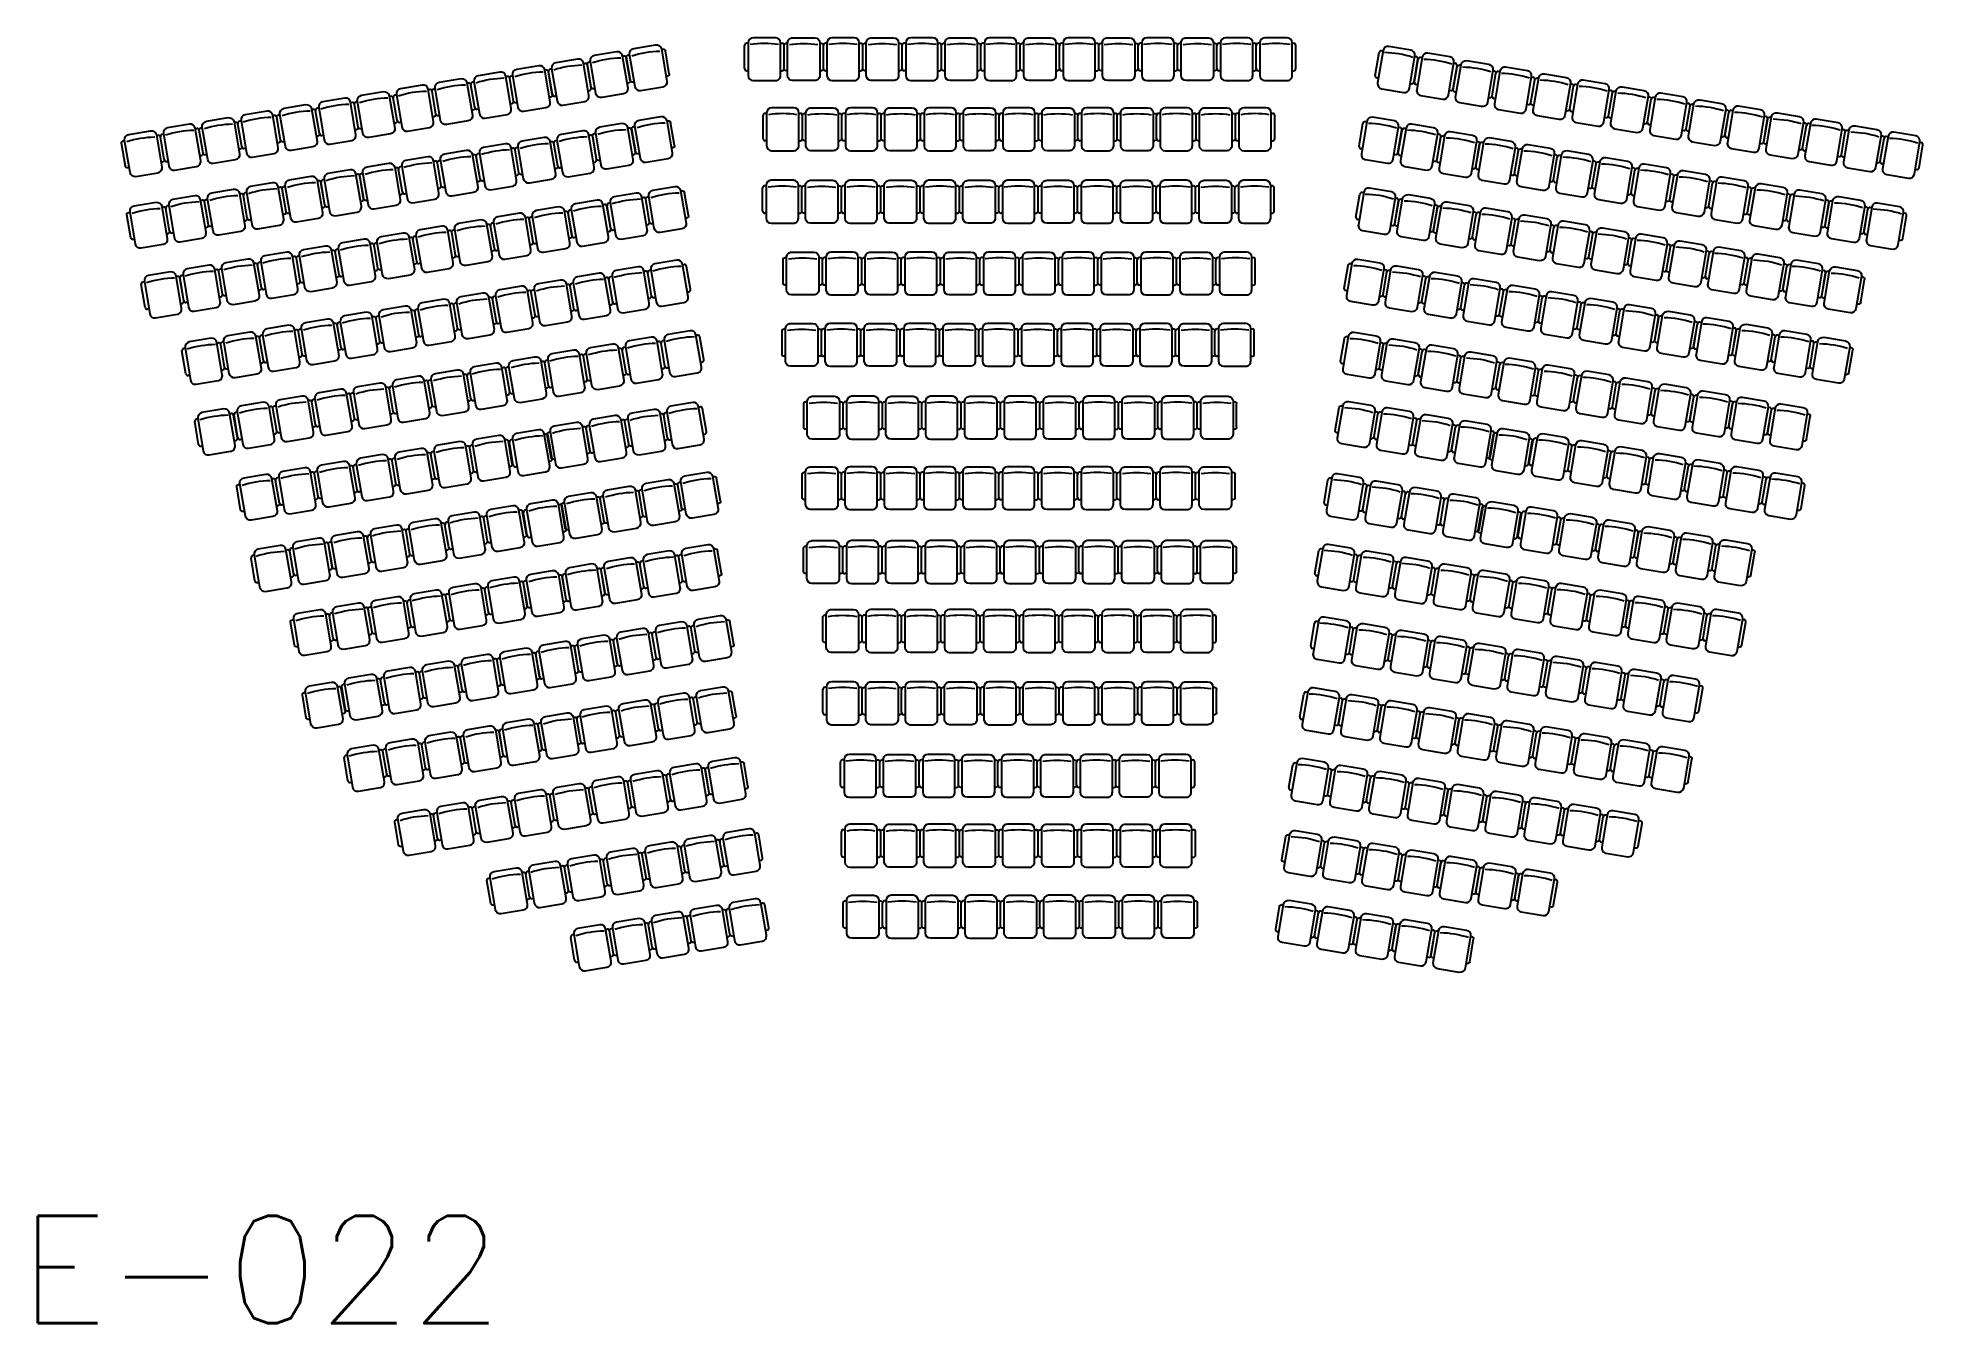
# Model space of a CAD drawing. Extents: x 51.6 to 62.1, y 73.8 to 80.9.
import ezdxf

# ---------------------------------------------------------------- set-up
doc = ezdxf.new("R2010")
doc.units = 0
doc.header["$MEASUREMENT"] = 0
for name, color, linetype in [('A-MOBILIA', 2, 'CONTINUOUS'), ('ESC-50', 1, 'CONTINUOUS'), ('FOLHA', 3, 'CONTINUOUS')]:
    doc.layers.add(name, color=color, linetype=linetype)
doc.styles.get("Standard").update_dxf_attribs({"font": 'txt.shx', "height": 0.15})

# ---------------------------------------------------------------- blocks, each defined once
blk = doc.blocks.new('A-4312')
at = {"layer": 'A-MOBILIA'}
for p, q in [((0.155, 0), (-0.155, 0)), ((-0.275, -0.431), (-0.275, -0.107)), ((-0.225, -0.077), (-0.245, -0.077)), ((-0.225, -0.07), (-0.225, -0.53)), ((0.225, -0.53), (0.225, -0.07)), ((0.225, -0.077), (0.245, -0.077)), ((0.275, -0.431), (0.275, -0.107)), ((-0.225, -0.461), (-0.245, -0.461)), ((0.225, -0.461), (0.245, -0.461)), ((-0.155, -0.6), (0.155, -0.6))]:
    blk.add_line(p, q, dxfattribs=at)
for centre, radius, start, end in [((-0.245, -0.107), 0.03, 90, 180), ((-0.155, -0.07), 0.07, 90, 180), ((0, -1.446), 1.365, 81.6016, 98.3984), ((0.155, -0.07), 0.07, 0, 90), ((0.245, -0.107), 0.03, 0, 90), ((-0.245, -0.431), 0.03, 180, 270), ((0.245, -0.431), 0.03, 270, 0), ((-0.155, -0.53), 0.07, 180, 270), ((0.155, -0.53), 0.07, 270, 0)]:
    blk.add_arc(centre, radius, start, end, dxfattribs=at)
blk = doc.blocks.new('A-2321')
at = {"layer": 'A-MOBILIA', "xscale": -1}
for p, rotation in [((-5.796, 12.37), 9.524408510557425), ((-5.249, 12.464), 9.524408510557425), ((-3.027, 12.589), 359.9999999588191), ((-1.927, 12.589), 359.9999999588191), ((-0.827, 12.589), 359.9999999588191), ((0.273, 12.589), 359.9999999588191), ((1.373, 12.589), 359.9999999588191), ((2.473, 12.589), 359.9999999588191), ((-6.882, 12.174), 9.524408510557425), ((6.393, 12.243), 350.4755914070813), ((-7.966, 11.992), 9.524408510557425), ((7.477, 12.061), 350.4755914070813), ((8.562, 11.879), 350.4755914070813), ((-10.136, 11.628), 9.524408510557425), ((-9.051, 11.81), 9.524408510557425), ((-2.77, 11.609), 359.9999999588191), ((-1.67, 11.609), 359.9999999588191), ((-0.57, 11.609), 359.9999999588191), ((0.53, 11.609), 359.9999999588191), ((1.63, 11.609), 359.9999999588191), ((2.73, 11.609), 359.9999999588191), ((9.647, 11.697), 350.4755914070813), ((-11.221, 11.446), 9.524408510557425), ((-5.722, 11.367), 9.524408510557425), ((-5.175, 11.462), 9.524408510557425), ((10.732, 11.515), 350.4755914070813), ((11.817, 11.333), 350.4755914070813), ((-12.306, 11.264), 9.524408510557425), ((-6.806, 11.173), 9.524408510557425), ((6.165, 11.253), 350.4755914070813), ((7.25, 11.071), 350.4755914070813), ((-8.976, 10.809), 9.524408510557425), ((-7.891, 10.991), 9.524408510557425), ((8.335, 10.889), 350.4755914070813), ((-10.061, 10.627), 9.524408510557425), ((-2.776, 10.596), 359.9999999588191), ((-1.676, 10.596), 359.9999999588191), ((-0.576, 10.596), 359.9999999588191), ((0.524, 10.596), 359.9999999588191), ((1.624, 10.596), 359.9999999588191), ((2.724, 10.596), 359.9999999588191), ((9.42, 10.707), 350.4755914070813), ((10.505, 10.525), 350.4755914070813), ((-12.23, 10.263), 9.524408510557425), ((-11.146, 10.445), 9.524408510557425), ((-4.98, 10.483), 9.524408510557425), ((5.576, 10.37), 350.4755914070813), ((6.118, 10.271), 350.4755914070813), ((11.589, 10.343), 350.4755914070813), ((-7.692, 10.02), 9.524408510557425), ((-6.607, 10.202), 9.524408510557425), ((7.203, 10.089), 350.4755914070813), ((-8.777, 9.838), 9.524408510557425), ((8.288, 9.907), 350.4755914070813), ((9.373, 9.725), 350.4755914070813), ((-10.947, 9.474), 9.524408510557425), ((-9.862, 9.656), 9.524408510557425), ((-3.041, 9.593), 359.9999999588191), ((-1.941, 9.593), 359.9999999588191), ((-0.841, 9.593), 359.9999999588191), ((0.259, 9.593), 359.9999999588191), ((1.359, 9.593), 359.9999999588191), ((2.459, 9.593), 359.9999999588191), ((4.87, 9.467), 350.4755914070813), ((10.458, 9.543), 350.4755914070813), ((5.412, 9.376), 350.4755914070813), ((5.955, 9.285), 350.4755914070813), ((11.543, 9.361), 350.4755914070813), ((-7.664, 8.998), 9.524408510557425), ((-6.58, 9.18), 9.524408510557425), ((7.04, 9.103), 350.4755914070813), ((8.125, 8.921), 350.4755914070813), ((-8.749, 8.816), 9.524408510557425), ((9.209, 8.739), 350.4755914070813), ((-10.919, 8.452), 9.524408510557425), ((-9.834, 8.634), 9.524408510557425), ((-3.055, 8.596), 359.9999999588191), ((-1.955, 8.596), 359.9999999588191), ((-0.855, 8.596), 359.9999999588191), ((0.245, 8.596), 359.9999999588191), ((1.345, 8.596), 359.9999999588191), ((2.445, 8.596), 359.9999999588191), ((4.819, 8.446), 350.4755914070813), ((10.294, 8.557), 350.4755914070813), ((-5.851, 8.286), 9.524408510557425), ((5.362, 8.355), 350.4755914070813), ((6.446, 8.173), 350.4755914070813), ((11.379, 8.375), 350.4755914070813), ((-8.02, 7.922), 9.524408510557425), ((-6.935, 8.104), 9.524408510557425), ((7.531, 7.991), 350.4755914070813), ((-9.105, 7.74), 9.524408510557425), ((8.616, 7.809), 350.4755914070813), ((9.701, 7.627), 350.4755914070813), ((-10.19, 7.558), 9.524408510557425), ((-5.271, 7.372), 9.524408510557425), ((-2.752, 7.576), 359.9999999588191), ((-1.652, 7.576), 359.9999999588191), ((-0.552, 7.576), 359.9999999588191), ((0.548, 7.576), 359.9999999588191), ((1.648, 7.576), 359.9999999588191), ((2.748, 7.576), 359.9999999588191), ((4.743, 7.479), 350.4755914070813), ((10.786, 7.445), 350.4755914070813), ((-6.356, 7.19), 9.524408510557425), ((5.828, 7.297), 350.4755914070813), ((6.9, 7.101), 350.4755914070813), ((-8.525, 6.826), 9.524408510557425), ((-7.441, 7.008), 9.524408510557425), ((7.998, 6.933), 350.4755914070813), ((-9.61, 6.644), 9.524408510557425), ((-2.775, 6.592), 359.9999999588191), ((-1.675, 6.592), 359.9999999588191), ((-0.575, 6.592), 359.9999999588191), ((0.525, 6.592), 359.9999999588191), ((1.625, 6.592), 359.9999999588191), ((2.725, 6.592), 359.9999999588191), ((9.083, 6.751), 350.4755914070813), ((10.167, 6.569), 350.4755914070813), ((-10.695, 6.461), 9.524408510557425), ((-5.617, 6.296), 9.524408510557425), ((-5.074, 6.387), 9.524408510557425), ((-4.533, 6.49), 9.524408510557425), ((-7.244, 6.023), 9.524408510557425), ((-6.159, 6.205), 9.524408510557425), ((6.742, 6.078), 350.4755914070813), ((-8.329, 5.841), 9.524408510557425), ((7.84, 5.91), 350.4755914070813), ((-9.414, 5.659), 9.524408510557425), ((-2.756, 5.558), 359.9999999588191), ((-1.656, 5.558), 359.9999999588191), ((-0.556, 5.558), 359.9999999588191), ((0.544, 5.558), 359.9999999588191), ((1.644, 5.558), 359.9999999588191), ((2.744, 5.558), 359.9999999588191), ((8.925, 5.728), 350.4755914070813), ((10.01, 5.546), 350.4755914070813), ((-5.604, 5.297), 9.524408510557425), ((-4.519, 5.479), 9.524408510557425), ((5.002, 5.389), 350.4755914070813), ((-6.689, 5.115), 9.524408510557425), ((6.087, 5.207), 350.4755914070813), ((7.172, 5.025), 350.4755914070813), ((-8.858, 4.751), 9.524408510557425), ((-7.773, 4.933), 9.524408510557425), ((8.257, 4.843), 350.4755914070813), ((-9.943, 4.569), 9.524408510557425), ((-4.347, 4.487), 9.524408510557425), ((-2.486, 4.595), 359.9999999588191), ((-1.386, 4.595), 359.9999999588191), ((-0.286, 4.595), 359.9999999588191), ((0.814, 4.595), 359.9999999588191), ((1.914, 4.595), 359.9999999588191), ((9.341, 4.661), 350.4755914070813), ((-5.974, 4.214), 9.524408510557425), ((4.942, 4.374), 350.4755914070813), ((5.485, 4.283), 350.4755914070813), ((-7.059, 4.032), 9.524408510557425), ((6.57, 4.101), 350.4755914070813), ((7.655, 3.919), 350.4755914070813), ((-9.228, 3.668), 9.524408510557425), ((-8.143, 3.85), 9.524408510557425), ((8.739, 3.737), 350.4755914070813), ((-9.778, 3.553), 9.524408510557425), ((-4.314, 3.49), 9.524408510557425), ((-1.933, 3.585), 359.9999999588191), ((-0.833, 3.585), 359.9999999588191), ((0.267, 3.585), 359.9999999588191), ((1.367, 3.585), 359.9999999588191), ((2.467, 3.585), 359.9999999588191), ((4.791, 3.383), 350.4755914070813), ((-6.484, 3.126), 9.524408510557425), ((-5.399, 3.308), 9.524408510557425), ((5.876, 3.201), 350.4755914070813), ((-7.569, 2.944), 9.524408510557425), ((6.961, 3.019), 350.4755914070813), ((-8.654, 2.762), 9.524408510557425), ((8.046, 2.837), 350.4755914070813), ((9.131, 2.655), 350.4755914070813), ((-4.148, 2.503), 9.524408510557425), ((-1.688, 2.57), 359.9999999588191), ((-0.588, 2.57), 359.9999999588191), ((0.512, 2.57), 359.9999999588191), ((1.612, 2.57), 359.9999999588191), ((4.638, 2.394), 350.4755914070813), ((-6.317, 2.139), 9.524408510557425), ((-5.233, 2.321), 9.524408510557425), ((5.723, 2.212), 350.4755914070813), ((-7.402, 1.957), 9.524408510557425), ((6.808, 2.03), 350.4755914070813), ((7.893, 1.848), 350.4755914070813), ((-8.487, 1.775), 9.524408510557425), ((-1.676, 1.594), 359.9999999588191), ((-0.576, 1.594), 359.9999999588191), ((0.524, 1.594), 359.9999999588191), ((1.624, 1.594), 359.9999999588191), ((-5.03, 1.321), 9.524408510557425), ((3.998, 1.481), 350.4755914070813), ((4.541, 1.39), 350.4755914070813), ((-6.114, 1.139), 9.524408510557425), ((5.625, 1.208), 350.4755914070813), ((6.71, 1.026), 350.4755914070813), ((-7.199, 0.957), 9.524408510557425), ((-2.2, 0.6), 359.9999999588191), ((-1.1, 0.6), 359.9999999588191), ((0, 0.6), 359.9999999588191), ((1.1, 0.6), 359.9999999588191), ((2.2, 0.6), 359.9999999588191), ((3.911, 0.504), 350.4755914070813), ((-5.485, 0.253), 9.524408510557425), ((-4.4, 0.435), 9.524408510557425), ((4.996, 0.322), 350.4755914070813), ((6.081, 0.14), 350.4755914070813)]:
    blk.add_blockref('A-4312', p, dxfattribs=dict(at, rotation=rotation))
at = {"layer": 'A-MOBILIA'}
for p, rotation in [((-3.577, 12.589), 4.69835370608962e-08), ((-2.477, 12.589), 4.69835370608962e-08), ((-1.377, 12.589), 4.69835370608962e-08), ((-0.277, 12.589), 4.69835370608962e-08), ((0.823, 12.589), 4.69835370608962e-08), ((1.923, 12.589), 4.69835370608962e-08), ((3.023, 12.589), 4.69835370608962e-08), ((3.573, 12.589), 4.69835370608962e-08), ((5.303, 12.442), 350.4755914952456), ((5.849, 12.348), 350.4755914952456), ((-7.424, 12.083), 9.52440859872178), ((-6.339, 12.265), 9.52440859872178), ((6.935, 12.152), 350.4755914952456), ((-8.509, 11.901), 9.52440859872178), ((8.02, 11.97), 350.4755914952456), ((-9.594, 11.719), 9.52440859872178), ((-3.32, 11.609), 4.69835370608962e-08), ((-2.22, 11.609), 4.69835370608962e-08), ((-1.12, 11.609), 4.69835370608962e-08), ((-0.02, 11.609), 4.69835370608962e-08), ((1.08, 11.609), 4.69835370608962e-08), ((2.18, 11.609), 4.69835370608962e-08), ((3.28, 11.609), 4.69835370608962e-08), ((9.105, 11.788), 350.4755914952456), ((10.19, 11.606), 350.4755914952456), ((-11.763, 11.355), 9.52440859872178), ((-10.679, 11.537), 9.52440859872178), ((5.076, 11.451), 350.4755914952456), ((5.623, 11.357), 350.4755914952456), ((11.274, 11.424), 350.4755914952456), ((-7.349, 11.082), 9.52440859872178), ((-6.264, 11.264), 9.52440859872178), ((6.708, 11.162), 350.4755914952456), ((12.359, 11.242), 350.4755914952456), ((-8.434, 10.9), 9.52440859872178), ((7.793, 10.98), 350.4755914952456), ((8.877, 10.798), 350.4755914952456), ((-10.603, 10.536), 9.52440859872178), ((-9.518, 10.718), 9.52440859872178), ((-3.326, 10.596), 4.69835370608962e-08), ((-2.226, 10.596), 4.69835370608962e-08), ((-1.126, 10.596), 4.69835370608962e-08), ((-0.026, 10.596), 4.69835370608962e-08), ((1.074, 10.596), 4.69835370608962e-08), ((2.174, 10.596), 4.69835370608962e-08), ((3.274, 10.596), 4.69835370608962e-08), ((9.962, 10.616), 350.4755914952456), ((-11.688, 10.354), 9.52440859872178), ((-6.065, 10.293), 9.52440859872178), ((-5.522, 10.392), 9.52440859872178), ((5.033, 10.461), 350.4755914952456), ((11.047, 10.434), 350.4755914952456), ((12.132, 10.252), 350.4755914952456), ((-7.15, 10.111), 9.52440859872178), ((6.661, 10.18), 350.4755914952456), ((7.746, 9.998), 350.4755914952456), ((-9.32, 9.747), 9.52440859872178), ((-8.235, 9.929), 9.52440859872178), ((8.831, 9.816), 350.4755914952456), ((-10.404, 9.565), 9.52440859872178), ((-4.952, 9.453), 9.52440859872178), ((-2.491, 9.593), 4.69835370608962e-08), ((-1.391, 9.593), 4.69835370608962e-08), ((-0.291, 9.593), 4.69835370608962e-08), ((0.809, 9.593), 4.69835370608962e-08), ((1.909, 9.593), 4.69835370608962e-08), ((3.009, 9.593), 4.69835370608962e-08), ((9.915, 9.634), 350.4755914952456), ((11, 9.452), 350.4755914952456), ((-12.03, 9.289), 9.52440859872178), ((-11.489, 9.383), 9.52440859872178), ((-6.037, 9.271), 9.52440859872178), ((-5.495, 9.362), 9.52440859872178), ((6.497, 9.194), 350.4755914952456), ((-7.122, 9.089), 9.52440859872178), ((7.582, 9.012), 350.4755914952456), ((-9.292, 8.725), 9.52440859872178), ((-8.207, 8.907), 9.52440859872178), ((8.667, 8.83), 350.4755914952456), ((-10.377, 8.543), 9.52440859872178), ((-4.766, 8.468), 9.52440859872178), ((-2.505, 8.596), 4.69835370608962e-08), ((-1.405, 8.596), 4.69835370608962e-08), ((-0.305, 8.596), 4.69835370608962e-08), ((0.795, 8.596), 4.69835370608962e-08), ((1.895, 8.596), 4.69835370608962e-08), ((2.995, 8.596), 4.69835370608962e-08), ((9.752, 8.648), 350.4755914952456), ((10.837, 8.466), 350.4755914952456), ((-11.461, 8.361), 9.52440859872178), ((-6.393, 8.195), 9.52440859872178), ((-5.308, 8.377), 9.52440859872178), ((5.904, 8.264), 350.4755914952456), ((-7.478, 8.013), 9.52440859872178), ((6.989, 8.082), 350.4755914952456), ((8.074, 7.9), 350.4755914952456), ((-9.647, 7.649), 9.52440859872178), ((-8.563, 7.831), 9.52440859872178), ((9.158, 7.718), 350.4755914952456), ((-11.283, 7.373), 9.52440859872178), ((-10.732, 7.467), 9.52440859872178), ((-4.729, 7.463), 9.52440859872178), ((-2.202, 7.576), 4.69835370608962e-08), ((-1.102, 7.576), 4.69835370608962e-08), ((-0.002, 7.576), 4.69835370608962e-08), ((1.098, 7.576), 4.69835370608962e-08), ((2.198, 7.576), 4.69835370608962e-08), ((5.286, 7.388), 350.4755914952456), ((10.243, 7.536), 350.4755914952456), ((-6.886, 7.084), 9.52440859872178), ((-5.813, 7.281), 9.52440859872178), ((6.37, 7.206), 350.4755914952456), ((-7.983, 6.917), 9.52440859872178), ((7.455, 7.024), 350.4755914952456), ((8.54, 6.842), 350.4755914952456), ((-10.153, 6.552), 9.52440859872178), ((-9.068, 6.735), 9.52440859872178), ((-2.225, 6.592), 4.69835370608962e-08), ((-1.125, 6.592), 4.69835370608962e-08), ((-0.025, 6.592), 4.69835370608962e-08), ((1.075, 6.592), 4.69835370608962e-08), ((2.175, 6.592), 4.69835370608962e-08), ((9.625, 6.66), 350.4755914952456), ((4.587, 6.468), 350.4755914952456), ((5.128, 6.365), 350.4755914952456), ((10.71, 6.478), 350.4755914952456), ((-6.689, 6.099), 9.52440859872178), ((5.67, 6.274), 350.4755914952456), ((6.213, 6.183), 350.4755914952456), ((-7.786, 5.932), 9.52440859872178), ((7.298, 6.001), 350.4755914952456), ((8.382, 5.819), 350.4755914952456), ((-9.956, 5.568), 9.52440859872178), ((-8.871, 5.75), 9.52440859872178), ((-2.206, 5.558), 4.69835370608962e-08), ((-1.106, 5.558), 4.69835370608962e-08), ((-0.006, 5.558), 4.69835370608962e-08), ((1.094, 5.558), 4.69835370608962e-08), ((2.194, 5.558), 4.69835370608962e-08), ((9.467, 5.637), 350.4755914952456), ((-10.495, 5.466), 9.52440859872178), ((-5.061, 5.388), 9.52440859872178), ((4.46, 5.48), 350.4755914952456), ((5.544, 5.298), 350.4755914952456), ((-7.231, 5.024), 9.52440859872178), ((-6.146, 5.206), 9.52440859872178), ((6.629, 5.116), 350.4755914952456), ((-8.316, 4.842), 9.52440859872178), ((7.714, 4.934), 350.4755914952456), ((8.799, 4.752), 350.4755914952456), ((-9.401, 4.66), 9.52440859872178), ((-1.936, 4.595), 4.69835370608962e-08), ((-0.836, 4.595), 4.69835370608962e-08), ((0.264, 4.595), 4.69835370608962e-08), ((1.364, 4.595), 4.69835370608962e-08), ((2.464, 4.595), 4.69835370608962e-08), ((4.4, 4.465), 350.4755914952456), ((9.884, 4.57), 350.4755914952456), ((-5.431, 4.305), 9.52440859872178), ((-4.889, 4.396), 9.52440859872178), ((6.027, 4.192), 350.4755914952456), ((-7.601, 3.941), 9.52440859872178), ((-6.516, 4.123), 9.52440859872178), ((7.112, 4.01), 350.4755914952456), ((-8.686, 3.759), 9.52440859872178), ((8.197, 3.828), 350.4755914952456), ((9.282, 3.646), 350.4755914952456), ((-4.857, 3.399), 9.52440859872178), ((-2.483, 3.585), 4.69835370608962e-08), ((-1.383, 3.585), 4.69835370608962e-08), ((-0.283, 3.585), 4.69835370608962e-08), ((0.817, 3.585), 4.69835370608962e-08), ((1.917, 3.585), 4.69835370608962e-08), ((4.249, 3.474), 350.4755914952456), ((-5.942, 3.217), 9.52440859872178), ((5.334, 3.292), 350.4755914952456), ((-7.026, 3.035), 9.52440859872178), ((6.419, 3.11), 350.4755914952456), ((7.503, 2.928), 350.4755914952456), ((-9.196, 2.671), 9.52440859872178), ((-8.111, 2.853), 9.52440859872178), ((8.588, 2.746), 350.4755914952456), ((-4.69, 2.412), 9.52440859872178), ((-2.238, 2.57), 4.69835370608962e-08), ((-1.138, 2.57), 4.69835370608962e-08), ((-0.038, 2.57), 4.69835370608962e-08), ((1.062, 2.57), 4.69835370608962e-08), ((2.162, 2.57), 4.69835370608962e-08), ((4.096, 2.485), 350.4755914952456), ((-5.775, 2.23), 9.52440859872178), ((5.181, 2.303), 350.4755914952456), ((6.265, 2.121), 350.4755914952456), ((-7.945, 1.866), 9.52440859872178), ((-6.86, 2.048), 9.52440859872178), ((7.35, 1.939), 350.4755914952456), ((-2.226, 1.594), 4.69835370608962e-08), ((-1.126, 1.594), 4.69835370608962e-08), ((-0.026, 1.594), 4.69835370608962e-08), ((1.074, 1.594), 4.69835370608962e-08), ((2.174, 1.594), 4.69835370608962e-08), ((8.435, 1.757), 350.4755914952456), ((-4.487, 1.412), 9.52440859872178), ((-3.945, 1.503), 9.52440859872178), ((5.083, 1.299), 350.4755914952456), ((-6.657, 1.048), 9.52440859872178), ((-5.572, 1.23), 9.52440859872178), ((6.168, 1.117), 350.4755914952456), ((7.253, 0.935), 350.4755914952456), ((-3.858, 0.526), 9.52440859872178), ((-1.65, 0.6), 4.69835370608962e-08), ((-0.55, 0.6), 4.69835370608962e-08), ((0.55, 0.6), 4.69835370608962e-08), ((1.65, 0.6), 4.69835370608962e-08), ((-4.943, 0.344), 9.52440859872178), ((4.454, 0.413), 350.4755914952456), ((5.539, 0.231), 350.4755914952456), ((-6.028, 0.162), 9.52440859872178)]:
    blk.add_blockref('A-4312', p, dxfattribs=dict(at, rotation=rotation))

msp = doc.modelspace()

# ---------------------------------------------------------------- block references
at = {"layer": 'ESC-50', "xscale": 0.4, "yscale": 0.4, "zscale": 0.4}
msp.add_blockref('A-2321', (57.084, 75.911), dxfattribs=at)

# ---------------------------------------------------------------- texts
at = {"layer": 'FOLHA', "linetype": 'CONTINUOUS'}
msp.add_text('E-022', height=0.6, dxfattribs=at).set_placement((51.489, 73.758))

doc.saveas('drawing.dxf')
